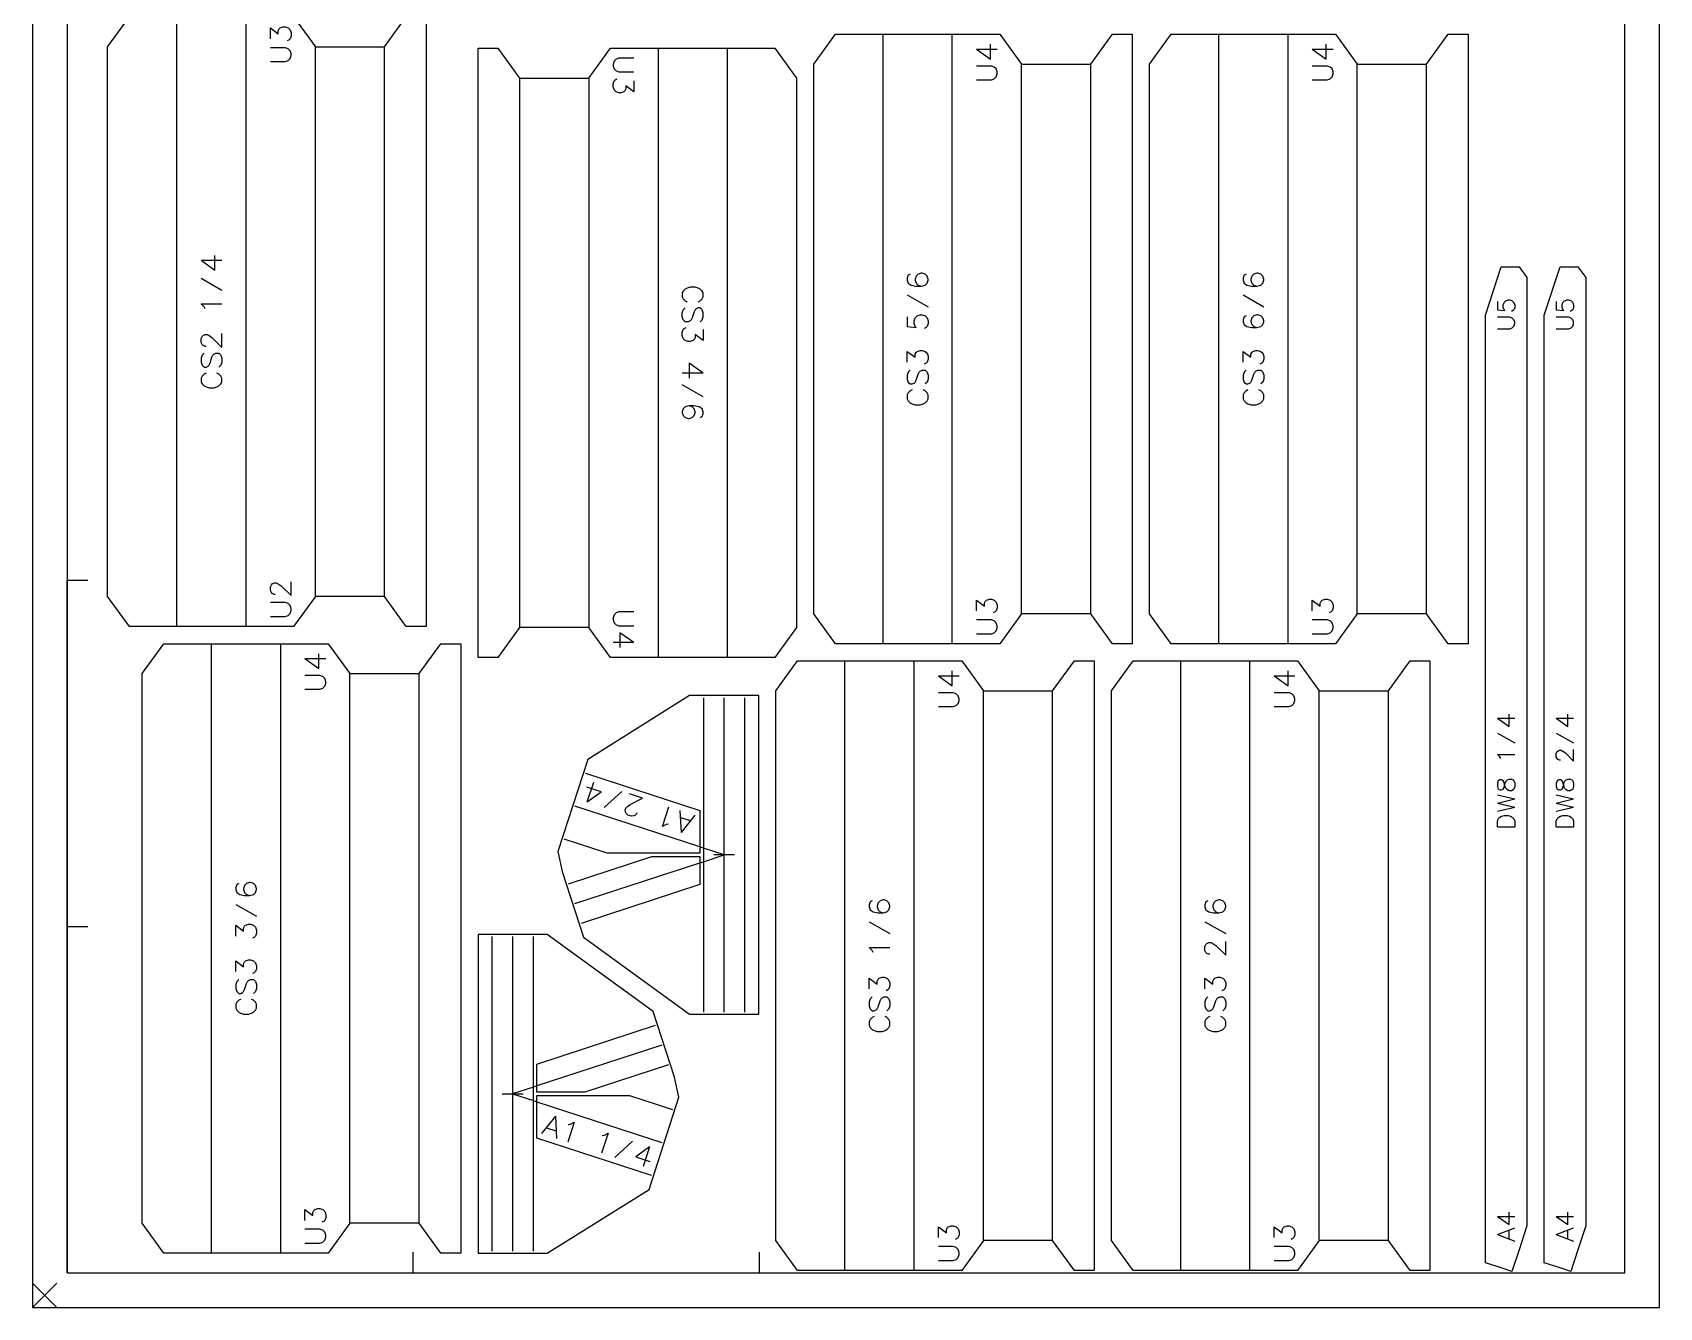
# Model space of a CAD drawing. Extents: x 0 to 235, y 0 to 300.
# Drawn here: x 0 to 235, y 0 to 184.1 of the extents above; entities that cross this region are included whole.
import ezdxf

# ---------------------------------------------------------------- set-up
doc = ezdxf.new("R2010")
doc.units = 0
for name, color, linetype in [('CORTE', 1, 'Continuous'), ('EJE', 4, 'Continuous'), ('PLIEGUE', 3, 'Continuous'), ('REFERENCIA', 8, 'Continuous'), ('ROTULO', 5, 'Continuous')]:
    doc.layers.add(name, color=color, linetype=linetype)

msp = doc.modelspace()

# ---------------------------------------------------------------- linework, layer by layer
at = {"layer": 'CORTE', "color": 1, "linetype": 'CONTINUOUS'}
for points in [[(56.85, 186.35), (56.85, 98.35), (53.9823, 98.35), (53.9823, 98.35), (50.85, 102.6672), (50.85, 102.6672), (40.85, 102.6672), (40.85, 102.6672), (37.7177, 98.35), (37.7177, 98.35), (30.85, 98.35), (20.85, 98.35), (13.9823, 98.35), (13.9823, 98.35), (10.85, 102.6672), (10.85, 182.0328), (13.9823, 186.35)], [(37.7177, 186.35), (40.85, 182.0328), (40.85, 182.0328), (50.85, 182.0328), (50.85, 182.0328), (53.9823, 186.35)]]:
    msp.add_lwpolyline(points, dxfattribs=at)
for points in [[(112.85, 100.1672), (112.85, 179.5328), (115.9823, 183.85), (115.9823, 183.85), (122.85, 183.85), (132.85, 183.85), (139.7177, 183.85), (139.7177, 183.85), (142.85, 179.5328), (142.85, 179.5328), (152.85, 179.5328), (152.85, 179.5328), (155.9823, 183.85), (155.9823, 183.85), (158.85, 183.85), (158.85, 95.85), (155.9823, 95.85), (155.9823, 95.85), (152.85, 100.1672), (152.85, 100.1672), (142.85, 100.1672), (142.85, 100.1672), (139.7177, 95.85), (139.7177, 95.85), (132.85, 95.85), (122.85, 95.85), (115.9823, 95.85), (115.9823, 95.85)], [(161.35, 100.1672), (161.35, 179.5328), (164.4823, 183.85), (164.4823, 183.85), (171.35, 183.85), (181.35, 183.85), (188.2177, 183.85), (188.2177, 183.85), (191.35, 179.5328), (191.35, 179.5328), (201.35, 179.5328), (201.35, 179.5328), (204.4823, 183.85), (204.4823, 183.85), (207.35, 183.85), (207.35, 95.85), (204.4823, 95.85), (204.4823, 95.85), (201.35, 100.1672), (201.35, 100.1672), (191.35, 100.1672), (191.35, 100.1672), (188.2177, 95.85), (188.2177, 95.85), (181.35, 95.85), (171.35, 95.85), (164.4823, 95.85), (164.4823, 95.85)], [(110.35, 177.5328), (110.35, 98.1672), (107.2177, 93.85), (107.2177, 93.85), (100.35, 93.85), (90.35, 93.85), (83.4823, 93.85), (83.4823, 93.85), (80.35, 98.1672), (80.35, 98.1672), (70.35, 98.1672), (70.35, 98.1672), (67.2177, 93.85), (67.2177, 93.85), (64.35, 93.85), (64.35, 181.85), (67.2177, 181.85), (67.2177, 181.85), (70.35, 177.5328), (70.35, 177.5328), (80.35, 177.5328), (80.35, 177.5328), (83.4823, 181.85), (83.4823, 181.85), (90.35, 181.85), (100.35, 181.85), (107.2177, 181.85), (107.2177, 181.85)], [(209.85, 6.4583), (209.85, 143.2763), (212.1338, 150.2735), (212.1338, 150.2735), (213.6983, 150.2735), (214.7177, 150.2735), (214.7177, 150.2735), (215.85, 148.7129), (215.85, 11.7946), (214.7177, 8.3255), (214.7177, 8.3255), (213.6983, 5.2022), (213.6983, 5.2022), (212.1338, 5.7129)], [(218.35, 6.4583), (218.35, 143.2763), (220.6338, 150.2735), (220.6338, 150.2735), (222.1983, 150.2735), (223.2177, 150.2735), (223.2177, 150.2735), (224.35, 148.7129), (224.35, 11.7946), (223.2177, 8.3255), (223.2177, 8.3255), (222.1983, 5.2022), (222.1983, 5.2022), (220.6338, 5.7129)], [(15.85, 12.1672), (15.85, 91.5328), (18.9823, 95.85), (18.9823, 95.85), (25.85, 95.85), (35.85, 95.85), (42.7177, 95.85), (42.7177, 95.85), (45.85, 91.5328), (45.85, 91.5328), (55.85, 91.5328), (55.85, 91.5328), (58.9823, 95.85), (58.9823, 95.85), (61.85, 95.85), (61.85, 7.85), (58.9823, 7.85), (58.9823, 7.85), (55.85, 12.1672), (55.85, 12.1672), (45.85, 12.1672), (45.85, 12.1672), (42.7177, 7.85), (42.7177, 7.85), (35.85, 7.85), (25.85, 7.85), (18.9823, 7.85), (18.9823, 7.85)], [(107.35, 9.6672), (107.35, 89.0328), (110.4823, 93.35), (110.4823, 93.35), (117.35, 93.35), (127.35, 93.35), (134.2177, 93.35), (134.2177, 93.35), (137.35, 89.0328), (137.35, 89.0328), (147.35, 89.0328), (147.35, 89.0328), (150.4823, 93.35), (150.4823, 93.35), (153.35, 93.35), (153.35, 5.35), (150.4823, 5.35), (150.4823, 5.35), (147.35, 9.6672), (147.35, 9.6672), (137.35, 9.6672), (137.35, 9.6672), (134.2177, 5.35), (134.2177, 5.35), (127.35, 5.35), (117.35, 5.35), (110.4823, 5.35), (110.4823, 5.35)], [(155.85, 9.6672), (155.85, 89.0328), (158.9823, 93.35), (158.9823, 93.35), (165.85, 93.35), (175.85, 93.35), (182.7177, 93.35), (182.7177, 93.35), (185.85, 89.0328), (185.85, 89.0328), (195.85, 89.0328), (195.85, 89.0328), (198.9823, 93.35), (198.9823, 93.35), (201.85, 93.35), (201.85, 5.35), (198.9823, 5.35), (198.9823, 5.35), (195.85, 9.6672), (195.85, 9.6672), (185.85, 9.6672), (185.85, 9.6672), (182.7177, 5.35), (182.7177, 5.35), (175.85, 5.35), (165.85, 5.35), (158.9823, 5.35), (158.9823, 5.35)], [(104.8943, 42.35), (104.8943, 88.35), (94.8943, 88.35), (80.1943, 79.15), (75.8943, 65.85), (76.4943, 62.95), (79.5943, 53.45), (94.8943, 42.35)], [(64.35, 53.85), (64.35, 7.85), (74.35, 7.85), (89.05, 17.05), (93.35, 30.35), (92.75, 33.25), (89.65, 42.75), (74.35, 53.85)]]:
    msp.add_lwpolyline(points, close=True, dxfattribs=at)
at = {"layer": 'EJE', "color": 4, "linetype": 'CONTINUOUS'}
for p, q in [((96.8943, 88.05), (96.8943, 66.3292)), ((102.8943, 42.65), (102.8943, 88.05)), ((96.3943, 66.4924), (78.3241, 72.3903)), ((96.8943, 66.3292), (96.3943, 66.4924)), ((96.8943, 66.3292), (96.8943, 64.3708)), ((99.8943, 65.35), (96.8943, 66.3292)), ((78.324, 58.3097), (96.3943, 64.2076)), ((96.3943, 64.2076), (96.8943, 64.3708)), ((96.8943, 64.3708), (99.8943, 65.35)), ((96.8943, 64.3708), (96.8943, 42.65)), ((99.8943, 65.35), (98.3943, 65.35)), ((101.3943, 65.35), (99.8943, 65.35)), ((66.35, 53.55), (66.35, 8.15)), ((72.35, 31.8292), (72.35, 53.55)), ((90.9202, 37.8903), (72.85, 31.9924)), ((67.85, 30.85), (69.35, 30.85)), ((72.35, 31.8292), (69.35, 30.85)), ((69.35, 30.85), (72.35, 29.8708)), ((69.35, 30.85), (70.85, 30.85)), ((72.85, 31.9924), (72.35, 31.8292)), ((72.35, 29.8708), (72.35, 31.8292)), ((72.35, 8.15), (72.35, 29.8708)), ((72.35, 29.8708), (72.85, 29.7076)), ((72.85, 29.7076), (90.9202, 23.8097))]:
    msp.add_line(p, q, dxfattribs=at)
for points in [[(99.8943, 65.35), (99.8943, 66.85), (99.8943, 88.05)], [(79.8623, 77.1478), (96.3943, 71.7519), (96.3943, 66.4924)], [(96.3943, 66.4924), (96.3943, 65.6), (83.0138, 65.6), (76.7859, 67.6327)], [(77.3934, 61.1617), (89.4596, 65.1), (96.3943, 65.1), (96.3943, 64.2076)], [(96.3943, 64.2076), (96.3943, 61.0519), (79.2547, 55.4577)], [(99.8943, 42.65), (99.8943, 63.85), (99.8943, 65.35)], [(69.35, 53.55), (69.35, 32.35), (69.35, 30.85)], [(72.85, 31.9924), (72.85, 35.1481), (89.9896, 40.7423)], [(91.8509, 35.0383), (79.7846, 31.1), (72.85, 31.1), (72.85, 31.9924)], [(69.35, 30.85), (69.35, 29.35), (69.35, 8.15)], [(72.85, 29.7076), (72.85, 30.6), (86.2304, 30.6), (92.4583, 28.5673)], [(89.382, 19.0522), (72.85, 24.4481), (72.85, 29.7076)]]:
    msp.add_lwpolyline(points, dxfattribs=at)
at = {"layer": 'PLIEGUE', "color": 3, "linetype": 'CONTINUOUS'}
for p, q in [((20.85, 98.35), (20.85, 186.35)), ((30.85, 98.35), (30.85, 186.35)), ((122.85, 95.85), (122.85, 183.85)), ((132.85, 95.85), (132.85, 183.85)), ((171.35, 95.85), (171.35, 183.85)), ((181.35, 95.85), (181.35, 183.85)), ((40.85, 102.6672), (40.85, 182.0328)), ((50.85, 102.6672), (50.85, 182.0328)), ((90.35, 181.85), (90.35, 93.85)), ((100.35, 181.85), (100.35, 93.85)), ((142.85, 100.1672), (142.85, 179.5328)), ((152.85, 100.1672), (152.85, 179.5328)), ((191.35, 100.1672), (191.35, 179.5328)), ((201.35, 100.1672), (201.35, 179.5328)), ((70.35, 177.5328), (70.35, 98.1672)), ((80.35, 177.5328), (80.35, 98.1672)), ((25.85, 7.85), (25.85, 95.85)), ((35.85, 7.85), (35.85, 95.85)), ((117.35, 5.35), (117.35, 93.35)), ((127.35, 5.35), (127.35, 93.35)), ((165.85, 5.35), (165.85, 93.35)), ((175.85, 5.35), (175.85, 93.35)), ((45.85, 12.1672), (45.85, 91.5328)), ((55.85, 12.1672), (55.85, 91.5328)), ((137.35, 9.6672), (137.35, 89.0328)), ((147.35, 9.6672), (147.35, 89.0328)), ((185.85, 9.6672), (185.85, 89.0328)), ((195.85, 9.6672), (195.85, 89.0328))]:
    msp.add_line(p, q, dxfattribs=at)
at = {"layer": 'REFERENCIA', "color": 8, "linetype": 'CONTINUOUS'}
for p, q in [((0, 0), (3.5, 3.5)), ((0, 3.5), (3.5, 0))]:
    msp.add_line(p, q, dxfattribs=at)
for points in [[(0, 0), (235, 0), (235, 300), (0, 300), (0, 0)], [(5, 5), (230, 5), (230, 295), (5, 295), (5, 5)]]:
    msp.add_lwpolyline(points, dxfattribs=at)
at = {"layer": 'ROTULO', "color": 5, "linetype": 'CONTINUOUS'}
for p, q in [((136.35, 181.694), (139.35, 181.694)), ((184.85, 181.694), (187.85, 181.694)), ((24.35, 151.2071), (27.35, 151.2071)), ((24.35, 148.6357), (27.35, 146.9214)), ((126.35, 146.2071), (129.35, 144.4929)), ((174.85, 146.2071), (177.85, 144.4929)), ((96.85, 134.9214), (93.85, 134.9214)), ((96.85, 131.4929), (93.85, 133.2071)), ((5, 5), (5, 105)), ((5, 105), (8, 105)), ((86.85, 96.006), (83.85, 96.006)), ((39.35, 93.694), (42.35, 93.694)), ((130.85, 91.194), (133.85, 91.194)), ((179.35, 91.194), (182.35, 91.194)), ((211.6, 85.095), (214.1, 85.095)), ((220.1, 85.095), (222.6, 85.095)), ((211.6, 82.9521), (214.1, 81.5236)), ((220.1, 82.9521), (222.6, 81.5236)), ((80.1348, 73.0068), (81.0657, 75.8587)), ((82.5793, 72.2089), (85.1399, 74.529)), ((211.6, 74.0236), (214.1, 73.4283)), ((211.6, 72.8331), (214.1, 73.4283)), ((220.1, 74.0236), (222.6, 73.4283)), ((220.1, 72.8331), (222.6, 73.4283)), ((93.7155, 68.5742), (93.5599, 71.7808)), ((95.0151, 70.2539), (93.657, 70.6972)), ((93.7155, 68.5742), (95.7328, 71.0716)), ((211.6, 72.8331), (214.1, 72.2378)), ((211.6, 71.6426), (214.1, 72.2378)), ((220.1, 72.8331), (222.6, 72.2378)), ((220.1, 71.6426), (222.6, 72.2378)), ((211.6, 69.3807), (214.1, 69.3807)), ((220.1, 69.3807), (222.6, 69.3807)), ((29.35, 58.2071), (32.35, 56.4929)), ((5, 55), (8, 55)), ((120.85, 55.7071), (123.85, 53.9929)), ((169.35, 55.7071), (172.35, 53.9929)), ((75.5288, 27.6258), (73.5115, 25.1284)), ((74.2292, 25.9461), (75.5873, 25.5028)), ((75.5288, 27.6258), (75.6844, 24.4192)), ((86.6649, 23.9911), (84.1044, 21.671)), ((89.1095, 23.1932), (88.1786, 20.3413)), ((211.6, 13.152), (214.1, 13.152)), ((220.1, 13.152), (222.6, 13.152)), ((211.6, 10.533), (214.1, 11.4854)), ((211.6, 10.533), (214.1, 9.5806)), ((213.2667, 9.9378), (213.2667, 11.1282)), ((220.1, 10.533), (222.6, 11.4854)), ((220.1, 10.533), (222.6, 9.5806)), ((221.7667, 9.9378), (221.7667, 11.1282)), ((55, 5), (55, 8)), ((105, 5), (105, 8)), ((5, 5), (105, 5))]:
    msp.add_line(p, q, dxfattribs=at)
for points in [[(34.35, 183.194), (34.35, 184.7655), (35.4929, 183.9083), (35.4929, 184.3369), (35.6357, 184.6226), (35.7786, 184.7655), (36.2071, 184.9083), (36.4929, 184.9083), (36.9214, 184.7655), (37.2071, 184.4798), (37.35, 184.0512), (37.35, 183.6226), (37.2071, 183.194), (37.0643, 183.0512), (36.7786, 182.9083)], [(34.35, 179.9083), (36.4929, 179.9083), (36.9214, 180.0512), (37.2071, 180.3369), (37.35, 180.7655), (37.35, 181.0512), (37.2071, 181.4798), (36.9214, 181.7655), (36.4929, 181.9083), (34.35, 181.9083)], [(136.35, 181.694), (138.35, 180.2655), (138.35, 182.4083)], [(184.85, 181.694), (186.85, 180.2655), (186.85, 182.4083)], [(86.85, 180.4083), (84.7071, 180.4083), (84.2786, 180.2655), (83.9929, 179.9798), (83.85, 179.5512), (83.85, 179.2655), (83.9929, 178.8369), (84.2786, 178.5512), (84.7071, 178.4083), (86.85, 178.4083)], [(136.35, 177.2655), (138.4929, 177.2655), (138.9214, 177.4083), (139.2071, 177.694), (139.35, 178.1226), (139.35, 178.4083), (139.2071, 178.8369), (138.9214, 179.1226), (138.4929, 179.2655), (136.35, 179.2655)], [(184.85, 177.2655), (186.9929, 177.2655), (187.4214, 177.4083), (187.7071, 177.694), (187.85, 178.1226), (187.85, 178.4083), (187.7071, 178.8369), (187.4214, 179.1226), (186.9929, 179.2655), (184.85, 179.2655)], [(86.85, 177.1226), (86.85, 175.5512), (85.7071, 176.4083), (85.7071, 175.9798), (85.5643, 175.694), (85.4214, 175.5512), (84.9929, 175.4083), (84.7071, 175.4083), (84.2786, 175.5512), (83.9929, 175.8369), (83.85, 176.2655), (83.85, 176.694), (83.9929, 177.1226), (84.1357, 177.2655), (84.4214, 177.4083)], [(24.35, 151.2071), (26.35, 149.7786), (26.35, 151.9214)], [(126.7786, 149.2071), (126.4929, 149.0643), (126.35, 148.6357), (126.35, 148.35), (126.4929, 147.9214), (126.9214, 147.6357), (127.6357, 147.4929), (128.35, 147.4929), (128.9214, 147.6357), (129.2071, 147.9214), (129.35, 148.35), (129.35, 148.4929), (129.2071, 148.9214), (128.9214, 149.2071), (128.4929, 149.35), (128.35, 149.35), (127.9214, 149.2071), (127.6357, 148.9214), (127.4929, 148.4929), (127.4929, 148.35), (127.6357, 147.9214), (127.9214, 147.6357), (128.35, 147.4929)], [(175.2786, 149.2071), (174.9929, 149.0643), (174.85, 148.6357), (174.85, 148.35), (174.9929, 147.9214), (175.4214, 147.6357), (176.1357, 147.4929), (176.85, 147.4929), (177.4214, 147.6357), (177.7071, 147.9214), (177.85, 148.35), (177.85, 148.4929), (177.7071, 148.9214), (177.4214, 149.2071), (176.9929, 149.35), (176.85, 149.35), (176.4214, 149.2071), (176.1357, 148.9214), (175.9929, 148.4929), (175.9929, 148.35), (176.1357, 147.9214), (176.4214, 147.6357), (176.85, 147.4929)], [(96.1357, 145.2071), (96.4214, 145.35), (96.7071, 145.6357), (96.85, 145.9214), (96.85, 146.4929), (96.7071, 146.7786), (96.4214, 147.0643), (96.1357, 147.2071), (95.7071, 147.35), (94.9929, 147.35), (94.5643, 147.2071), (94.2786, 147.0643), (93.9929, 146.7786), (93.85, 146.4929), (93.85, 145.9214), (93.9929, 145.6357), (94.2786, 145.35), (94.5643, 145.2071)], [(24.9214, 144.2071), (24.7786, 144.4929), (24.35, 144.9214), (27.35, 144.9214)], [(96.4214, 142.35), (96.7071, 142.6357), (96.85, 143.0643), (96.85, 143.6357), (96.7071, 144.0643), (96.4214, 144.35), (96.1357, 144.35), (95.85, 144.2071), (95.7071, 144.0643), (95.5643, 143.7786), (95.2786, 142.9214), (95.1357, 142.6357), (94.9929, 142.4929), (94.7071, 142.35), (94.2786, 142.35), (93.9929, 142.6357), (93.85, 143.0643), (93.85, 143.6357), (93.9929, 144.0643), (94.2786, 144.35)], [(211.6, 145.2522), (211.6, 144.0617), (212.6714, 143.9427), (212.5524, 144.0617), (212.4333, 144.4189), (212.4333, 144.776), (212.5524, 145.1332), (212.7905, 145.3713), (213.1476, 145.4903), (213.3857, 145.4903), (213.7429, 145.3713), (213.981, 145.1332), (214.1, 144.776), (214.1, 144.4189), (213.981, 144.0617), (213.8619, 143.9427), (213.6238, 143.8236)], [(220.1, 145.2522), (220.1, 144.0617), (221.1714, 143.9427), (221.0524, 144.0617), (220.9333, 144.4189), (220.9333, 144.776), (221.0524, 145.1332), (221.2905, 145.3713), (221.6476, 145.4903), (221.8857, 145.4903), (222.2429, 145.3713), (222.481, 145.1332), (222.6, 144.776), (222.6, 144.4189), (222.481, 144.0617), (222.3619, 143.9427), (222.1238, 143.8236)], [(96.85, 141.2071), (96.85, 139.6357), (95.7071, 140.4929), (95.7071, 140.0643), (95.5643, 139.7786), (95.4214, 139.6357), (94.9929, 139.4929), (94.7071, 139.4929), (94.2786, 139.6357), (93.9929, 139.9214), (93.85, 140.35), (93.85, 140.7786), (93.9929, 141.2071), (94.1357, 141.35), (94.4214, 141.4929)], [(126.35, 143.0643), (126.35, 141.6357), (127.6357, 141.4929), (127.4929, 141.6357), (127.35, 142.0643), (127.35, 142.4929), (127.4929, 142.9214), (127.7786, 143.2071), (128.2071, 143.35), (128.4929, 143.35), (128.9214, 143.2071), (129.2071, 142.9214), (129.35, 142.4929), (129.35, 142.0643), (129.2071, 141.6357), (129.0643, 141.4929), (128.7786, 141.35)], [(175.2786, 143.2071), (174.9929, 143.0643), (174.85, 142.6357), (174.85, 142.35), (174.9929, 141.9214), (175.4214, 141.6357), (176.1357, 141.4929), (176.85, 141.4929), (177.4214, 141.6357), (177.7071, 141.9214), (177.85, 142.35), (177.85, 142.4929), (177.7071, 142.9214), (177.4214, 143.2071), (176.9929, 143.35), (176.85, 143.35), (176.4214, 143.2071), (176.1357, 142.9214), (175.9929, 142.4929), (175.9929, 142.35), (176.1357, 141.9214), (176.4214, 141.6357), (176.85, 141.4929)], [(211.6, 141.3236), (213.3857, 141.3236), (213.7429, 141.4427), (213.981, 141.6808), (214.1, 142.0379), (214.1, 142.276), (213.981, 142.6332), (213.7429, 142.8713), (213.3857, 142.9903), (211.6, 142.9903)], [(220.1, 141.3236), (221.8857, 141.3236), (222.2429, 141.4427), (222.481, 141.6808), (222.6, 142.0379), (222.6, 142.276), (222.481, 142.6332), (222.2429, 142.8713), (221.8857, 142.9903), (220.1, 142.9903)], [(25.0643, 138.7786), (24.9214, 138.7786), (24.6357, 138.9214), (24.4929, 139.0643), (24.35, 139.35), (24.35, 139.9214), (24.4929, 140.2071), (24.6357, 140.35), (24.9214, 140.4929), (25.2071, 140.4929), (25.4929, 140.35), (25.9214, 140.0643), (27.35, 138.6357), (27.35, 140.6357)], [(24.7786, 137.7786), (24.4929, 137.4929), (24.35, 137.0643), (24.35, 136.4929), (24.4929, 136.0643), (24.7786, 135.7786), (25.0643, 135.7786), (25.35, 135.9214), (25.4929, 136.0643), (25.6357, 136.35), (25.9214, 137.2071), (26.0643, 137.4929), (26.2071, 137.6357), (26.4929, 137.7786), (26.9214, 137.7786), (27.2071, 137.4929), (27.35, 137.0643), (27.35, 136.4929), (27.2071, 136.0643), (26.9214, 135.7786)], [(96.85, 134.9214), (94.85, 136.35), (94.85, 134.2071)], [(126.35, 136.4929), (126.35, 138.0643), (127.4929, 137.2071), (127.4929, 137.6357), (127.6357, 137.9214), (127.7786, 138.0643), (128.2071, 138.2071), (128.4929, 138.2071), (128.9214, 138.0643), (129.2071, 137.7786), (129.35, 137.35), (129.35, 136.9214), (129.2071, 136.4929), (129.0643, 136.35), (128.7786, 136.2071)], [(174.85, 136.4929), (174.85, 138.0643), (175.9929, 137.2071), (175.9929, 137.6357), (176.1357, 137.9214), (176.2786, 138.0643), (176.7071, 138.2071), (176.9929, 138.2071), (177.4214, 138.0643), (177.7071, 137.7786), (177.85, 137.35), (177.85, 136.9214), (177.7071, 136.4929), (177.5643, 136.35), (177.2786, 136.2071)], [(25.0643, 134.9214), (24.7786, 134.7786), (24.4929, 134.4929), (24.35, 134.2071), (24.35, 133.6357), (24.4929, 133.35), (24.7786, 133.0643), (25.0643, 132.9214), (25.4929, 132.7786), (26.2071, 132.7786), (26.6357, 132.9214), (26.9214, 133.0643), (27.2071, 133.35), (27.35, 133.6357), (27.35, 134.2071), (27.2071, 134.4929), (26.9214, 134.7786), (26.6357, 134.9214)], [(126.7786, 135.35), (126.4929, 135.0643), (126.35, 134.6357), (126.35, 134.0643), (126.4929, 133.6357), (126.7786, 133.35), (127.0643, 133.35), (127.35, 133.4929), (127.4929, 133.6357), (127.6357, 133.9214), (127.9214, 134.7786), (128.0643, 135.0643), (128.2071, 135.2071), (128.4929, 135.35), (128.9214, 135.35), (129.2071, 135.0643), (129.35, 134.6357), (129.35, 134.0643), (129.2071, 133.6357), (128.9214, 133.35)], [(175.2786, 135.35), (174.9929, 135.0643), (174.85, 134.6357), (174.85, 134.0643), (174.9929, 133.6357), (175.2786, 133.35), (175.5643, 133.35), (175.85, 133.4929), (175.9929, 133.6357), (176.1357, 133.9214), (176.4214, 134.7786), (176.5643, 135.0643), (176.7071, 135.2071), (176.9929, 135.35), (177.4214, 135.35), (177.7071, 135.0643), (177.85, 134.6357), (177.85, 134.0643), (177.7071, 133.6357), (177.4214, 133.35)], [(127.0643, 132.4929), (126.7786, 132.35), (126.4929, 132.0643), (126.35, 131.7786), (126.35, 131.2071), (126.4929, 130.9214), (126.7786, 130.6357), (127.0643, 130.4929), (127.4929, 130.35), (128.2071, 130.35), (128.6357, 130.4929), (128.9214, 130.6357), (129.2071, 130.9214), (129.35, 131.2071), (129.35, 131.7786), (129.2071, 132.0643), (128.9214, 132.35), (128.6357, 132.4929)], [(175.5643, 132.4929), (175.2786, 132.35), (174.9929, 132.0643), (174.85, 131.7786), (174.85, 131.2071), (174.9929, 130.9214), (175.2786, 130.6357), (175.5643, 130.4929), (175.9929, 130.35), (176.7071, 130.35), (177.1357, 130.4929), (177.4214, 130.6357), (177.7071, 130.9214), (177.85, 131.2071), (177.85, 131.7786), (177.7071, 132.0643), (177.4214, 132.35), (177.1357, 132.4929)], [(96.4214, 128.4929), (96.7071, 128.6357), (96.85, 129.0643), (96.85, 129.35), (96.7071, 129.7786), (96.2786, 130.0643), (95.5643, 130.2071), (94.85, 130.2071), (94.2786, 130.0643), (93.9929, 129.7786), (93.85, 129.35), (93.85, 129.2071), (93.9929, 128.7786), (94.2786, 128.4929), (94.7071, 128.35), (94.85, 128.35), (95.2786, 128.4929), (95.5643, 128.7786), (95.7071, 129.2071), (95.7071, 129.35), (95.5643, 129.7786), (95.2786, 130.0643), (94.85, 130.2071)], [(35.0643, 102.9345), (34.9214, 102.9345), (34.6357, 103.0774), (34.4929, 103.2202), (34.35, 103.506), (34.35, 104.0774), (34.4929, 104.3631), (34.6357, 104.506), (34.9214, 104.6488), (35.2071, 104.6488), (35.4929, 104.506), (35.9214, 104.2202), (37.35, 102.7917), (37.35, 104.7917)], [(34.35, 99.7917), (36.4929, 99.7917), (36.9214, 99.9345), (37.2071, 100.2202), (37.35, 100.6488), (37.35, 100.9345), (37.2071, 101.3631), (36.9214, 101.6488), (36.4929, 101.7917), (34.35, 101.7917)], [(136.35, 100.5774), (136.35, 102.1488), (137.4929, 101.2917), (137.4929, 101.7202), (137.6357, 102.006), (137.7786, 102.1488), (138.2071, 102.2917), (138.4929, 102.2917), (138.9214, 102.1488), (139.2071, 101.8631), (139.35, 101.4345), (139.35, 101.006), (139.2071, 100.5774), (139.0643, 100.4345), (138.7786, 100.2917)], [(184.85, 100.5774), (184.85, 102.1488), (185.9929, 101.2917), (185.9929, 101.7202), (186.1357, 102.006), (186.2786, 102.1488), (186.7071, 102.2917), (186.9929, 102.2917), (187.4214, 102.1488), (187.7071, 101.8631), (187.85, 101.4345), (187.85, 101.006), (187.7071, 100.5774), (187.5643, 100.4345), (187.2786, 100.2917)], [(86.85, 100.4345), (84.7071, 100.4345), (84.2786, 100.2917), (83.9929, 100.006), (83.85, 99.5774), (83.85, 99.2917), (83.9929, 98.8631), (84.2786, 98.5774), (84.7071, 98.4345), (86.85, 98.4345)], [(136.35, 97.2917), (138.4929, 97.2917), (138.9214, 97.4345), (139.2071, 97.7202), (139.35, 98.1488), (139.35, 98.4345), (139.2071, 98.8631), (138.9214, 99.1488), (138.4929, 99.2917), (136.35, 99.2917)], [(184.85, 97.2917), (186.9929, 97.2917), (187.4214, 97.4345), (187.7071, 97.7202), (187.85, 98.1488), (187.85, 98.4345), (187.7071, 98.8631), (187.4214, 99.1488), (186.9929, 99.2917), (184.85, 99.2917)], [(86.85, 96.006), (84.85, 97.4345), (84.85, 95.2917)], [(39.35, 93.694), (41.35, 92.2655), (41.35, 94.4083)], [(130.85, 91.194), (132.85, 89.7655), (132.85, 91.9083)], [(179.35, 91.194), (181.35, 89.7655), (181.35, 91.9083)], [(39.35, 89.2655), (41.4929, 89.2655), (41.9214, 89.4083), (42.2071, 89.694), (42.35, 90.1226), (42.35, 90.4083), (42.2071, 90.8369), (41.9214, 91.1226), (41.4929, 91.2655), (39.35, 91.2655)], [(130.85, 86.7655), (132.9929, 86.7655), (133.4214, 86.9083), (133.7071, 87.194), (133.85, 87.6226), (133.85, 87.9083), (133.7071, 88.3369), (133.4214, 88.6226), (132.9929, 88.7655), (130.85, 88.7655)], [(179.35, 86.7655), (181.4929, 86.7655), (181.9214, 86.9083), (182.2071, 87.194), (182.35, 87.6226), (182.35, 87.9083), (182.2071, 88.3369), (181.9214, 88.6226), (181.4929, 88.7655), (179.35, 88.7655)], [(211.6, 85.095), (213.2667, 83.9045), (213.2667, 85.6902)], [(220.1, 85.095), (221.7667, 83.9045), (221.7667, 85.6902)], [(220.6952, 79.0236), (220.5762, 79.0236), (220.3381, 79.1426), (220.219, 79.2616), (220.1, 79.4997), (220.1, 79.9759), (220.219, 80.214), (220.3381, 80.3331), (220.5762, 80.4521), (220.8143, 80.4521), (221.0524, 80.3331), (221.4095, 80.095), (222.6, 78.9045), (222.6, 80.5712)], [(212.0762, 79.2616), (211.9571, 79.4997), (211.6, 79.8569), (214.1, 79.8569)], [(211.6, 75.214), (211.719, 74.8569), (211.9571, 74.7378), (212.1952, 74.7378), (212.4333, 74.8569), (212.5524, 75.095), (212.6714, 75.5712), (212.7905, 75.9283), (213.0286, 76.1664), (213.2667, 76.2855), (213.6238, 76.2855), (213.8619, 76.1664), (213.981, 76.0474), (214.1, 75.6902), (214.1, 75.214), (213.981, 74.8569), (213.8619, 74.7378), (213.6238, 74.6188), (213.2667, 74.6188), (213.0286, 74.7378), (212.7905, 74.9759), (212.6714, 75.3331), (212.5524, 75.8093), (212.4333, 76.0474), (212.1952, 76.1664), (211.9571, 76.1664), (211.719, 76.0474), (211.6, 75.6902), (211.6, 75.214)], [(220.1, 75.214), (220.219, 74.8569), (220.4571, 74.7378), (220.6952, 74.7378), (220.9333, 74.8569), (221.0524, 75.095), (221.1714, 75.5712), (221.2905, 75.9283), (221.5286, 76.1664), (221.7667, 76.2855), (222.1238, 76.2855), (222.3619, 76.1664), (222.481, 76.0474), (222.6, 75.6902), (222.6, 75.214), (222.481, 74.8569), (222.3619, 74.7378), (222.1238, 74.6188), (221.7667, 74.6188), (221.5286, 74.7378), (221.2905, 74.9759), (221.1714, 75.3331), (221.0524, 75.8093), (220.9333, 76.0474), (220.6952, 76.1664), (220.4571, 76.1664), (220.219, 76.0474), (220.1, 75.6902), (220.1, 75.214)], [(80.1348, 73.0068), (82.1135, 74.4648), (80.0764, 75.1297)], [(87.2826, 71.4252), (87.2383, 71.2894), (87.0138, 71.0621), (86.8337, 70.9707), (86.5177, 70.9235), (85.9745, 71.1008), (85.7472, 71.3253), (85.6557, 71.5054), (85.6086, 71.8213), (85.6972, 72.0929), (85.9217, 72.3202), (86.3263, 72.639), (88.1276, 73.5538), (86.2263, 74.1744)], [(91.8557, 69.7823), (91.5397, 69.7352), (90.9993, 69.4607), (91.9302, 72.3127)], [(211.6, 69.3807), (211.6, 70.214), (211.719, 70.5712), (211.9571, 70.8093), (212.1952, 70.9283), (212.5524, 71.0474), (213.1476, 71.0474), (213.5048, 70.9283), (213.7429, 70.8093), (213.981, 70.5712), (214.1, 70.214), (214.1, 69.3807)], [(220.1, 69.3807), (220.1, 70.214), (220.219, 70.5712), (220.4571, 70.8093), (220.6952, 70.9283), (221.0524, 71.0474), (221.6476, 71.0474), (222.0048, 70.9283), (222.2429, 70.8093), (222.481, 70.5712), (222.6, 70.214), (222.6, 69.3807)], [(29.7786, 61.2071), (29.4929, 61.0643), (29.35, 60.6357), (29.35, 60.35), (29.4929, 59.9214), (29.9214, 59.6357), (30.6357, 59.4929), (31.35, 59.4929), (31.9214, 59.6357), (32.2071, 59.9214), (32.35, 60.35), (32.35, 60.4929), (32.2071, 60.9214), (31.9214, 61.2071), (31.4929, 61.35), (31.35, 61.35), (30.9214, 61.2071), (30.6357, 60.9214), (30.4929, 60.4929), (30.4929, 60.35), (30.6357, 59.9214), (30.9214, 59.6357), (31.35, 59.4929)], [(121.2786, 58.7071), (120.9929, 58.5643), (120.85, 58.1357), (120.85, 57.85), (120.9929, 57.4214), (121.4214, 57.1357), (122.1357, 56.9929), (122.85, 56.9929), (123.4214, 57.1357), (123.7071, 57.4214), (123.85, 57.85), (123.85, 57.9929), (123.7071, 58.4214), (123.4214, 58.7071), (122.9929, 58.85), (122.85, 58.85), (122.4214, 58.7071), (122.1357, 58.4214), (121.9929, 57.9929), (121.9929, 57.85), (122.1357, 57.4214), (122.4214, 57.1357), (122.85, 56.9929)], [(169.7786, 58.7071), (169.4929, 58.5643), (169.35, 58.1357), (169.35, 57.85), (169.4929, 57.4214), (169.9214, 57.1357), (170.6357, 56.9929), (171.35, 56.9929), (171.9214, 57.1357), (172.2071, 57.4214), (172.35, 57.85), (172.35, 57.9929), (172.2071, 58.4214), (171.9214, 58.7071), (171.4929, 58.85), (171.35, 58.85), (170.9214, 58.7071), (170.6357, 58.4214), (170.4929, 57.9929), (170.4929, 57.85), (170.6357, 57.4214), (170.9214, 57.1357), (171.35, 56.9929)], [(29.35, 53.6357), (29.35, 55.2071), (30.4929, 54.35), (30.4929, 54.7786), (30.6357, 55.0643), (30.7786, 55.2071), (31.2071, 55.35), (31.4929, 55.35), (31.9214, 55.2071), (32.2071, 54.9214), (32.35, 54.4929), (32.35, 54.0643), (32.2071, 53.6357), (32.0643, 53.4929), (31.7786, 53.35)], [(121.4214, 51.2786), (121.2786, 51.5643), (120.85, 51.9929), (123.85, 51.9929)], [(170.0643, 50.9929), (169.9214, 50.9929), (169.6357, 51.1357), (169.4929, 51.2786), (169.35, 51.5643), (169.35, 52.1357), (169.4929, 52.4214), (169.6357, 52.5643), (169.9214, 52.7071), (170.2071, 52.7071), (170.4929, 52.5643), (170.9214, 52.2786), (172.35, 50.85), (172.35, 52.85)], [(29.35, 48.4929), (29.35, 50.0643), (30.4929, 49.2071), (30.4929, 49.6357), (30.6357, 49.9214), (30.7786, 50.0643), (31.2071, 50.2071), (31.4929, 50.2071), (31.9214, 50.0643), (32.2071, 49.7786), (32.35, 49.35), (32.35, 48.9214), (32.2071, 48.4929), (32.0643, 48.35), (31.7786, 48.2071)], [(29.7786, 47.35), (29.4929, 47.0643), (29.35, 46.6357), (29.35, 46.0643), (29.4929, 45.6357), (29.7786, 45.35), (30.0643, 45.35), (30.35, 45.4929), (30.4929, 45.6357), (30.6357, 45.9214), (30.9214, 46.7786), (31.0643, 47.0643), (31.2071, 47.2071), (31.4929, 47.35), (31.9214, 47.35), (32.2071, 47.0643), (32.35, 46.6357), (32.35, 46.0643), (32.2071, 45.6357), (31.9214, 45.35)], [(120.85, 45.9929), (120.85, 47.5643), (121.9929, 46.7071), (121.9929, 47.1357), (122.1357, 47.4214), (122.2786, 47.5643), (122.7071, 47.7071), (122.9929, 47.7071), (123.4214, 47.5643), (123.7071, 47.2786), (123.85, 46.85), (123.85, 46.4214), (123.7071, 45.9929), (123.5643, 45.85), (123.2786, 45.7071)], [(169.35, 45.9929), (169.35, 47.5643), (170.4929, 46.7071), (170.4929, 47.1357), (170.6357, 47.4214), (170.7786, 47.5643), (171.2071, 47.7071), (171.4929, 47.7071), (171.9214, 47.5643), (172.2071, 47.2786), (172.35, 46.85), (172.35, 46.4214), (172.2071, 45.9929), (172.0643, 45.85), (171.7786, 45.7071)], [(121.2786, 44.85), (120.9929, 44.5643), (120.85, 44.1357), (120.85, 43.5643), (120.9929, 43.1357), (121.2786, 42.85), (121.5643, 42.85), (121.85, 42.9929), (121.9929, 43.1357), (122.1357, 43.4214), (122.4214, 44.2786), (122.5643, 44.5643), (122.7071, 44.7071), (122.9929, 44.85), (123.4214, 44.85), (123.7071, 44.5643), (123.85, 44.1357), (123.85, 43.5643), (123.7071, 43.1357), (123.4214, 42.85)], [(169.7786, 44.85), (169.4929, 44.5643), (169.35, 44.1357), (169.35, 43.5643), (169.4929, 43.1357), (169.7786, 42.85), (170.0643, 42.85), (170.35, 42.9929), (170.4929, 43.1357), (170.6357, 43.4214), (170.9214, 44.2786), (171.0643, 44.5643), (171.2071, 44.7071), (171.4929, 44.85), (171.9214, 44.85), (172.2071, 44.5643), (172.35, 44.1357), (172.35, 43.5643), (172.2071, 43.1357), (171.9214, 42.85)], [(30.0643, 44.4929), (29.7786, 44.35), (29.4929, 44.0643), (29.35, 43.7786), (29.35, 43.2071), (29.4929, 42.9214), (29.7786, 42.6357), (30.0643, 42.4929), (30.4929, 42.35), (31.2071, 42.35), (31.6357, 42.4929), (31.9214, 42.6357), (32.2071, 42.9214), (32.35, 43.2071), (32.35, 43.7786), (32.2071, 44.0643), (31.9214, 44.35), (31.6357, 44.4929)], [(121.5643, 41.9929), (121.2786, 41.85), (120.9929, 41.5643), (120.85, 41.2786), (120.85, 40.7071), (120.9929, 40.4214), (121.2786, 40.1357), (121.5643, 39.9929), (121.9929, 39.85), (122.7071, 39.85), (123.1357, 39.9929), (123.4214, 40.1357), (123.7071, 40.4214), (123.85, 40.7071), (123.85, 41.2786), (123.7071, 41.5643), (123.4214, 41.85), (123.1357, 41.9929)], [(170.0643, 41.9929), (169.7786, 41.85), (169.4929, 41.5643), (169.35, 41.2786), (169.35, 40.7071), (169.4929, 40.4214), (169.7786, 40.1357), (170.0643, 39.9929), (170.4929, 39.85), (171.2071, 39.85), (171.6357, 39.9929), (171.9214, 40.1357), (172.2071, 40.4214), (172.35, 40.7071), (172.35, 41.2786), (172.2071, 41.5643), (171.9214, 41.85), (171.6357, 41.9929)], [(77.3886, 26.4177), (77.7045, 26.4648), (78.2449, 26.7393), (77.3141, 23.8873)], [(82.2776, 24.8219), (82.5936, 24.8691), (83.134, 25.1435), (82.2031, 22.2916)], [(89.1095, 23.1932), (87.1308, 21.7352), (89.1679, 21.0703)], [(39.35, 12.5774), (39.35, 14.1488), (40.4929, 13.2917), (40.4929, 13.7202), (40.6357, 14.006), (40.7786, 14.1488), (41.2071, 14.2917), (41.4929, 14.2917), (41.9214, 14.1488), (42.2071, 13.8631), (42.35, 13.4345), (42.35, 13.006), (42.2071, 12.5774), (42.0643, 12.4345), (41.7786, 12.2917)], [(130.85, 10.0774), (130.85, 11.6488), (131.9929, 10.7917), (131.9929, 11.2202), (132.1357, 11.506), (132.2786, 11.6488), (132.7071, 11.7917), (132.9929, 11.7917), (133.4214, 11.6488), (133.7071, 11.3631), (133.85, 10.9345), (133.85, 10.506), (133.7071, 10.0774), (133.5643, 9.9345), (133.2786, 9.7917)], [(179.35, 10.0774), (179.35, 11.6488), (180.4929, 10.7917), (180.4929, 11.2202), (180.6357, 11.506), (180.7786, 11.6488), (181.2071, 11.7917), (181.4929, 11.7917), (181.9214, 11.6488), (182.2071, 11.3631), (182.35, 10.9345), (182.35, 10.506), (182.2071, 10.0774), (182.0643, 9.9345), (181.7786, 9.7917)], [(211.6, 13.152), (213.2667, 11.9616), (213.2667, 13.7473)], [(220.1, 13.152), (221.7667, 11.9616), (221.7667, 13.7473)], [(39.35, 9.2917), (41.4929, 9.2917), (41.9214, 9.4345), (42.2071, 9.7202), (42.35, 10.1488), (42.35, 10.4345), (42.2071, 10.8631), (41.9214, 11.1488), (41.4929, 11.2917), (39.35, 11.2917)], [(130.85, 6.7917), (132.9929, 6.7917), (133.4214, 6.9345), (133.7071, 7.2202), (133.85, 7.6488), (133.85, 7.9345), (133.7071, 8.3631), (133.4214, 8.6488), (132.9929, 8.7917), (130.85, 8.7917)], [(179.35, 6.7917), (181.4929, 6.7917), (181.9214, 6.9345), (182.2071, 7.2202), (182.35, 7.6488), (182.35, 7.9345), (182.2071, 8.3631), (181.9214, 8.6488), (181.4929, 8.7917), (179.35, 8.7917)]]:
    msp.add_lwpolyline(points, dxfattribs=at)

doc.saveas('drawing.dxf')
